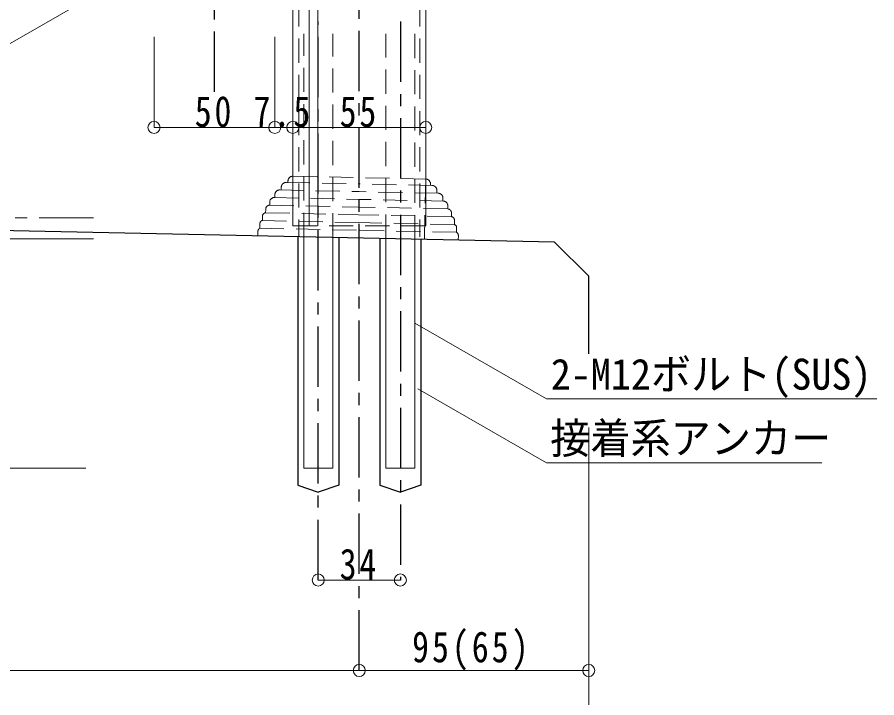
# Model space of a CAD drawing. Units: millimetres at full size, sheet at 1:5. Extents: x -1050 to 1050, y -742 to 742.
# Drawn here: x -721.7 to -365.7, y -423.1 to -141.1 of the extents above; entities that cross this region are included whole.
import ezdxf
from ezdxf.enums import TextEntityAlignment as Align

# ---------------------------------------------------------------- set-up
doc = ezdxf.new("R2010")
doc.units = ezdxf.units.MM
doc.header["$LTSCALE"] = 5
doc.linetypes.add('CHAIN1', pattern=[8, 5, -1, 1, -1])
doc.linetypes.add('DASHED2', pattern=[3, 2, -1])
doc.layers.add('0-0_通り芯', color=7, linetype='CHAIN1')
doc.layers.add('0-1_躯体', color=134, linetype='Continuous')
for name, color, linetype, lineweight in [('0-3_寸法', 54, 'Continuous', 20), ('0-6_パネル', 4, 'DASHED2', 20), ('0-9_文字', 3, 'Continuous', 20), ('0-A_支柱', 6, 'Continuous', 20), ('0-B_足元', 4, 'Continuous', 20)]:
    doc.layers.add(name, color=color, linetype=linetype, lineweight=lineweight)
doc.styles.add('ＭＳ ゴシック', font='')
doc.styles.get('ＭＳ ゴシック').set_extended_font_data('MS Gothic')

# ---------------------------------------------------------------- blocks, each defined once
blk = doc.blocks.new('dimension_origin')
at = {"color": 0, "linetype": 'Continuous', "lineweight": -2}
blk.add_circle((0, 0), 1.25, dxfattribs=at)

msp = doc.modelspace()

# ---------------------------------------------------------------- linework, layer by layer
at = {"layer": '0-0_通り芯'}
for p, q in [((-640, -172.078), (-640, 490)), ((-580, -411.793), (-580, 480.395)), ((-597, -374.293), (-597, -142.951)), ((-563, -142.951), (-563, -374.293))]:
    msp.add_line(p, q, dxfattribs=at)
at = {"layer": '0-1_躯体'}
for p, q in [((-499.142, -234.293), (-975, -224.293)), ((-605.5, -232.058), (-605.5, -335.004)), ((-588.5, -232.415), (-588.5, -335.004)), ((-571.5, -232.772), (-571.5, -335.004)), ((-554.5, -233.126), (-554.5, -335.004)), ((-485, -248.435), (-499.142, -234.293)), ((-485, -280.595), (-485, -248.435)), ((-605.5, -335.004), (-597, -337.951)), ((-588.5, -335.004), (-597, -337.951)), ((-571.5, -335.004), (-563, -337.951)), ((-554.5, -335.004), (-563, -337.951))]:
    msp.add_line(p, q, dxfattribs=at)
at = {"layer": '0-3_寸法'}
for p, q in [((-665, -186.793), (-665, -149.293)), ((-615, -186.793), (-615, -149.293)), ((-665, -186.793), (-615, -186.793)), ((-615, -186.793), (-607.5, -186.793)), ((-607.5, -186.793), (-552.5, -186.793)), ((-802.5, -232.951), (-690, -232.951)), ((-485, -449.293), (-485, -311.075)), ((-693.199, -327.951), (-802.5, -327.951)), ((-597, -374.293), (-563, -374.293)), ((-975, -411.793), (-580, -411.793)), ((-580, -411.793), (-485, -411.793))]:
    msp.add_line(p, q, dxfattribs=at)
at = {"layer": '0-3_寸法', "linetype": 'CHAIN1'}
msp.add_line((-952.5, -224.293), (-690, -224.293), dxfattribs=at)
at = {"layer": '0-6_パネル'}
for p, q in [((-610.432, -209.549), (-580.049, -210.188)), ((-609.529, -208.968), (-609.542, -209.568)), ((-607.488, -207.011), (-579.994, -207.588)), ((-552.5, -208.166), (-579.994, -207.588)), ((-553.025, -233.16), (-552.5, -208.166)), ((-613.082, -212.694), (-580.116, -213.387)), ((-612.293, -211.511), (-612.318, -212.711)), ((-547.149, -214.08), (-580.116, -213.387)), ((-549.665, -210.826), (-580.049, -210.188)), ((-550.542, -210.207), (-550.555, -210.807)), ((-547.888, -212.864), (-547.913, -214.064)), ((-615.236, -215.846), (-580.183, -216.583)), ((-614.954, -214.649), (-614.979, -215.852)), ((-545.13, -217.319), (-580.183, -216.583)), ((-545.361, -216.111), (-545.387, -217.314)), ((-617.083, -217.716), (-617.111, -219.011)), ((-617.111, -219.011), (-580.25, -219.785)), ((-543.39, -220.56), (-580.25, -219.785)), ((-543.363, -219.265), (-543.39, -220.56)), ((-620.094, -223.695), (-620.129, -225.351)), ((-618.758, -220.738), (-618.788, -222.15)), ((-618.788, -222.15), (-580.317, -222.958)), ((-541.846, -223.766), (-580.317, -222.958)), ((-541.816, -222.355), (-541.846, -223.766)), ((-621.136, -226.486), (-621.179, -228.528)), ((-620.129, -225.349), (-580.385, -226.184)), ((-540.64, -227.019), (-580.385, -226.184)), ((-540.605, -225.365), (-540.64, -227.021)), ((-621.969, -229.785), (-622.01, -231.711)), ((-621.179, -228.528), (-580.452, -229.384)), ((-539.725, -230.24), (-580.452, -229.384)), ((-539.682, -228.197), (-539.725, -230.24)), ((-538.988, -231.528), (-539.028, -233.454))]:
    msp.add_line(p, q, dxfattribs=at)
for centre, radius, start, end in [((-610.248, -211.597), 2.047, 85.35767, 177.59264), ((-607.53, -209.01), 2, 88.79633, 178.79633), ((-552.542, -210.165), 2, 358.79633, 88.79633), ((-613, -214.647), 1.954, 85.367, 180.05156), ((-549.935, -212.864), 2.047, 0.00002, 92.23498), ((-615.221, -217.708), 1.862, 90.44107, 180.23532), ((-547.313, -216.027), 1.954, 357.5411, 92.22565), ((-617.098, -220.672), 1.661, 90.41908, 182.28696), ((-545.223, -219.179), 1.862, 357.35733, 87.15158), ((-543.472, -222.219), 1.661, 355.3057, 87.17357), ((-618.616, -223.62), 1.48, 96.67178, 182.90853), ((-542.079, -225.228), 1.48, 354.68412, 80.92088), ((-619.925, -226.544), 1.212, 99.71734, 177.25776), ((-540.895, -228.204), 1.212, 0.3349, 77.87531), ((-620.515, -229.823), 1.455, 117.13258, 178.50689), ((-540.442, -231.505), 1.455, 359.08577, 60.46008)]:
    msp.add_arc(centre, radius, start, end, dxfattribs=at)
at = {"layer": '0-9_文字'}
for points in [[(-665, -117.587), (-727.5, -153.672), (-775, -153.672)], [(-557, -267.827), (-502.5, -299.293), (-365.712, -299.293)], [(-555.77, -295.056), (-502.5, -325.812), (-388.431, -325.812)]]:
    msp.add_lwpolyline(points, dxfattribs=at)
at = {"layer": '0-A_支柱'}
for p, q in [((-552.5, 132.854), (-552.5, -227.594)), ((-607.5, -99.293), (-607.5, -227.594)), ((-600.7, -99.293), (-600.7, -227.594)), ((-597.2, -99.293), (-597.2, -227.594))]:
    msp.add_line(p, q, dxfattribs=at)
at = {"layer": '0-A_支柱', "linetype": 'DASHED2'}
msp.add_line((-607.5, -227.594), (-552.5, -227.594), dxfattribs=at)
at = {"layer": '0-B_足元', "linetype": 'DASHED2'}
for p, q in [((-605, 120), (-605, -232.068)), ((-555, 120), (-555, -232.11)), ((-603, -232.11), (-603, -147.951)), ((-591, -232.363), (-591, -147.951)), ((-569, -232.825), (-569, -147.951)), ((-557, -233.077), (-557, -147.951))]:
    msp.add_line(p, q, dxfattribs=at)
at = {"layer": '0-B_足元'}
for p, q in [((-603, -327.951), (-603, -232.11)), ((-591, -232.363), (-591, -327.951)), ((-569, -232.825), (-569, -327.951)), ((-557, -327.951), (-557, -233.077)), ((-591, -327.951), (-603, -327.951)), ((-569, -327.951), (-557, -327.951))]:
    msp.add_line(p, q, dxfattribs=at)

# ---------------------------------------------------------------- block references
at = {"layer": '0-3_寸法', "xscale": 2, "yscale": 2, "rotation": 180}
for p in [(-665, -186.793), (-615, -186.793), (-607.5, -186.793), (-597, -374.293), (-580, -411.793)]:
    msp.add_blockref('dimension_origin', p, dxfattribs=at)
at = {"layer": '0-3_寸法', "xscale": 2, "yscale": 2}
for p in [(-615, -186.793), (-607.5, -186.793), (-552.5, -186.793), (-563, -374.293), (-580, -411.793), (-485, -411.793)]:
    msp.add_blockref('dimension_origin', p, dxfattribs=at)

# ---------------------------------------------------------------- texts
at = {"layer": '0-3_寸法', "char_height": 12.83, "attachment_point": 7, "style": 'ＭＳ ゴシック'}
for s, insert in [('\\T1.17;\\W0.8;50', (-648.125, -186.793)), ('\\T1.18;\\W0.8;7.5', (-623.75, -186.793)), ('\\T1.17;\\W0.8;55', (-588.125, -186.793)), ('\\T1.17;\\W0.8;34', (-588.125, -374.293)), ('\\T1.18;\\W0.8;95(65)', (-558.125, -411.793))]:
    msp.add_mtext(s, dxfattribs=dict(at, insert=insert))
at = {"layer": '0-9_文字', "style": 'ＭＳ ゴシック', "width": 0.95}
for s, p in [('2-M12ボルト(SUS)', (-500.712, -299.293)), ('接着系アンカー', (-500.931, -325.812))]:
    msp.add_text(s, height=12.83, dxfattribs=at).set_placement(p, align=Align.BOTTOM_LEFT)

doc.saveas('drawing.dxf')
